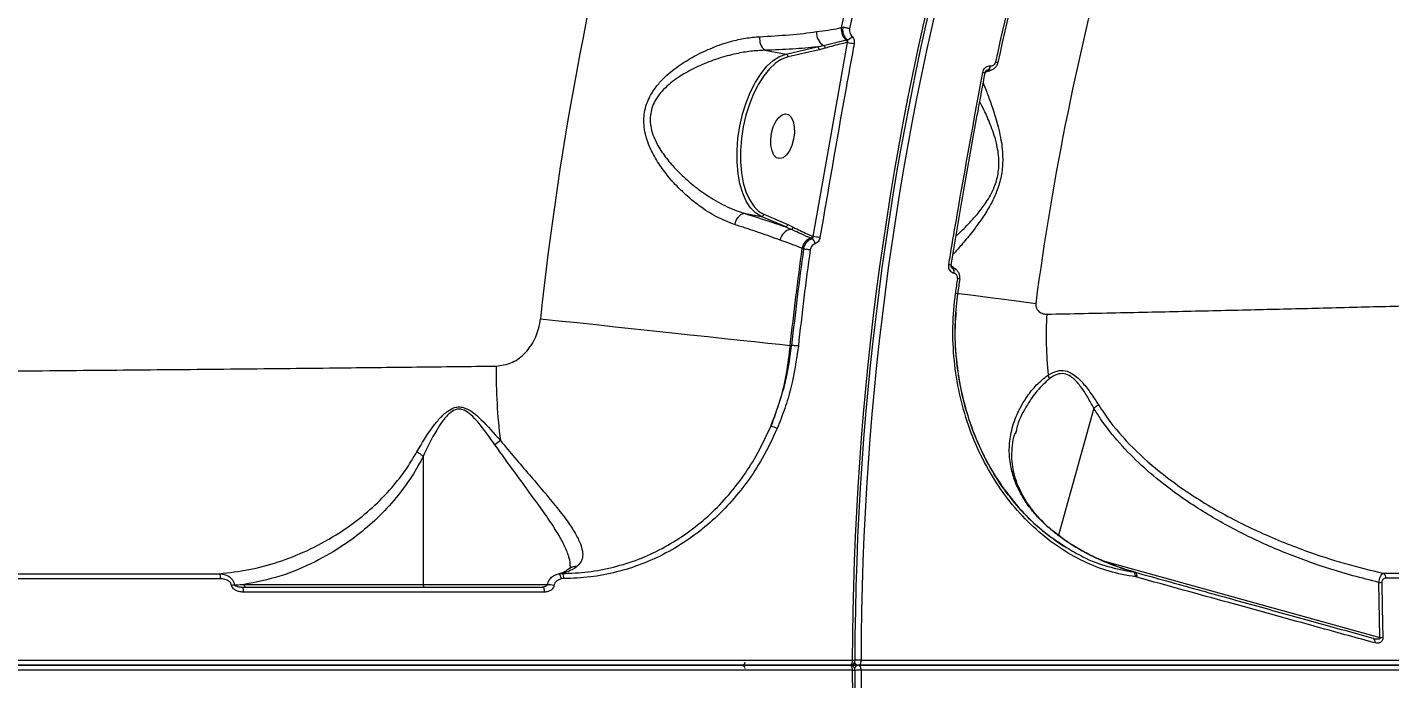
# Model space of a CAD drawing. Header units: millimetres. Extents: x -10374 to 11119, y -8221 to 9433.
# Drawn here: x 5319.1 to 5588.9, y 2818.7 to 2947.8 of the extents above; entities that cross this region are included whole.
import ezdxf

# ---------------------------------------------------------------- set-up
doc = ezdxf.new("R2010")
doc.units = ezdxf.units.MM
for name, color, linetype in [('DIKOM_ОБЪЕКТ', 7, 'Continuous'), ('DIKOM_РАЗМЕР_ЗОНА', 7, 'Continuous'), ('DIKOM_РАЗМЕР_ОБЪЕКТА', 7, 'Continuous')]:
    doc.layers.add(name, color=color, linetype=linetype)
doc.styles.add('style1', font='arial.ttf', dxfattribs={"width": 0.8})
doc.dimstyles.new('1-50', dxfattribs={"dimtxt": 300, "dimasz": 200, "dimexe": 100, "dimexo": 0, "dimgap": 100, "dimtad": 0, "dimdec": 0, "dimtxsty": 'style1', "dimcen": 0, "dimclrd": 7, "dimclre": 7, "dimadec": 1, "dimazin": 2, "dimtfac": 1, "dimtdec": 0, "dimtmove": 1, "dimatfit": 3, "dimfxl": 0, "dimlwd": 25, "dimlwe": 18, "dimarcsym": 0})

# ---------------------------------------------------------------- blocks, each defined once
blk = doc.blocks.new('*D15')
at = {"layer": 'Defpoints', "color": 0, "transparency": 16777216}
for p in [(-5227.87, 8308.78), (9119.43, -1150.4), (-5227.87, -1991.82)]:
    blk.add_point(p, dxfattribs=at)
at = {"layer": 'DIKOM_РАЗМЕР_ОБЪЕКТА', "color": 7, "lineweight": 18, "transparency": 16777216}
for p, q in [((-5227.87, -1991.82), (-5227.87, 8408.78)), ((9119.43, -1150.4), (9119.43, 8408.78))]:
    blk.add_line(p, q, dxfattribs=at)
at = {"layer": 'DIKOM_РАЗМЕР_ОБЪЕКТА', "color": 7, "lineweight": 25, "transparency": 16777216}
for p, q in [((-5027.87, 8308.78), (187.44, 8308.78)), ((8919.43, 8308.78), (1267.22, 8308.78))]:
    blk.add_line(p, q, dxfattribs=at)
at = {"layer": 'DIKOM_РАЗМЕР_ОБЪЕКТА', "color": 7, "transparency": 16777216}
for points in [[(-5027.87, 8342.11), (-5027.87, 8275.44), (-5227.87, 8308.78)], [(8919.43, 8342.11), (8919.43, 8275.44), (9119.43, 8308.78)]]:
    blk.add_solid(points, dxfattribs=at)
at = {"layer": 'DIKOM_РАЗМЕР_ОБЪЕКТА', "color": 0, "transparency": 16777216, "insert": (727.33, 8308.78), "char_height": 300, "attachment_point": 5, "style": 'style1'}
blk.add_mtext('14350', dxfattribs=at)
blk = doc.blocks.new('*D14')
at = {"layer": 'Defpoints', "color": 0, "transparency": 16777216}
for p in [(-7515.85, 9236.32), (11119.43, -1423.4), (-7515.85, -2401.58)]:
    blk.add_point(p, dxfattribs=at)
at = {"layer": 'DIKOM_РАЗМЕР_ЗОНА', "color": 7, "lineweight": 18, "transparency": 16777216}
for p, q in [((-7515.85, -2401.58), (-7515.85, 9336.32)), ((11119.43, -1423.4), (11119.43, 9336.32))]:
    blk.add_line(p, q, dxfattribs=at)
at = {"layer": 'DIKOM_РАЗМЕР_ЗОНА', "color": 7, "lineweight": 25, "transparency": 16777216}
for p, q in [((-7315.85, 9236.32), (77.56, 9236.32)), ((10919.43, 9236.32), (1157.34, 9236.32))]:
    blk.add_line(p, q, dxfattribs=at)
at = {"layer": 'DIKOM_РАЗМЕР_ЗОНА', "color": 7, "transparency": 16777216}
for points in [[(-7315.85, 9269.65), (-7315.85, 9202.98), (-7515.85, 9236.32)], [(10919.43, 9269.65), (10919.43, 9202.98), (11119.43, 9236.32)]]:
    blk.add_solid(points, dxfattribs=at)
at = {"layer": 'DIKOM_РАЗМЕР_ЗОНА', "color": 0, "transparency": 16777216, "insert": (617.45, 9236.32), "char_height": 300, "attachment_point": 5, "style": 'style1'}
blk.add_mtext('18650', dxfattribs=at)

msp = doc.modelspace()

# ---------------------------------------------------------------- linework, layer by layer
at = {"layer": 'DIKOM_ОБЪЕКТ', "color": 7, "linetype": 'Continuous', "lineweight": 15}
for p, q in [((5480.27, 2947.72), (5480.62, 2947.8)), ((5469.33, 2942.48), (5475.48, 2943.9)), ((5474.71, 2906.33), (5481.51, 2944.8)), ((5477.06, 2943.65), (5475.87, 2943.33)), ((5481.25, 2945.26), (5481.46, 2945.31)), ((5481.51, 2944.8), (5481.45, 2944.79)), ((5465.12, 2943.23), (5469.33, 2942.48)), ((5475.87, 2943.33), (5469.73, 2941.92)), ((5508.73, 2938.79), (5508.73, 2938.79)), ((5509.19, 2939.26), (5509.01, 2939.23)), ((5509.04, 2939.19), (5509.21, 2939.25)), ((5509.21, 2939.25), (5509.19, 2939.26)), ((5509.8, 2940.13), (5509.83, 2940.13)), ((5461.03, 2910.92), (5464.41, 2910.32)), ((5469.13, 2908.28), (5464.41, 2910.32)), ((5464.95, 2910.73), (5469.68, 2908.69)), ((5469.68, 2908.69), (5470.75, 2908.18)), ((5474.54, 2906.4), (5474.71, 2906.33)), ((5472.8, 2903.84), (5472.48, 2903.97)), ((5502.02, 2900.69), (5502.02, 2900.68)), ((5502.31, 2900.09), (5502.15, 2900.22)), ((5502.16, 2900.16), (5502.28, 2900.09)), ((5502.28, 2900.09), (5502.31, 2900.09)), ((5502.58, 2899.06), (5502.56, 2899.06)), ((5470.11, 2884.75), (5470.44, 2884.75)), ((5530.25, 2872.31), (5523.27, 2847.14)), ((5514.78, 2867.38), (5514.75, 2867.25)), ((5397.45, 2862.69), (5397.45, 2837.36)), ((5524.59, 2846.09), (5523.51, 2846.87)), ((5524.87, 2844.62), (5523.38, 2845.64)), ((5531.94, 2842.12), (5586.92, 2826.87)), ((5424.28, 2839.47), (5424.99, 2839.53)), ((5425.32, 2838.53), (5424.84, 2838.48)), ((5538.13, 2839.85), (5538.4, 2839.81)), ((5538.42, 2839.8), (5538.4, 2839.81)), ((5538.43, 2839.8), (5538.41, 2839.8)), ((5538.76, 2838.82), (5538.49, 2838.88)), ((5538.8, 2838.81), (5538.76, 2838.82)), ((5362.01, 2837.36), (5397.45, 2837.36)), ((5397.45, 2837.36), (5422.16, 2837.36)), ((5586.92, 2826.87), (5586.72, 2837.79)), ((5483.69, 2821.36), (5482.13, 2821.36)), ((5482.13, 2821.36), (5483.69, 2821.36))]:
    msp.add_line(p, q, dxfattribs=at)
at = {"layer": 'DIKOM_ОБЪЕКТ', "color": 7, "linetype": 'Continuous', "lineweight": 15, "flags": 128}
for points in [[(5481.92, 2947.52), (5481.75, 2947.55), (5481.57, 2947.59), (5481.38, 2947.63), (5481.2, 2947.67), (5481.03, 2947.71), (5480.87, 2947.75), (5480.73, 2947.78), (5480.62, 2947.8)], [(5464.41, 2910.32), (5463.31, 2910.99), (5462.32, 2912), (5461.46, 2913.31), (5460.74, 2914.91), (5460.19, 2916.76), (5459.82, 2918.82), (5459.63, 2921.04), (5459.62, 2923.38), (5459.81, 2925.78), (5460.18, 2928.19), (5460.72, 2930.56), (5461.43, 2932.84), (5462.29, 2934.97), (5463.28, 2936.92), (5464.37, 2938.63), (5465.55, 2940.07), (5466.79, 2941.2), (5468.06, 2942.02), (5469.33, 2942.48)], [(5468.22, 2941.32), (5467.26, 2940.68), (5466.06, 2939.57), (5464.92, 2938.18), (5463.85, 2936.52), (5462.9, 2934.63), (5462.06, 2932.57), (5461.38, 2930.36), (5460.85, 2928.06), (5460.49, 2925.72), (5460.31, 2923.39), (5460.31, 2921.13), (5460.5, 2918.97), (5460.86, 2916.98), (5461.39, 2915.18), (5462.09, 2913.63), (5462.92, 2912.36)], [(5469.73, 2941.92), (5468.49, 2941.46), (5468.22, 2941.32)], [(5470.82, 2925.61), (5470.48, 2924.39), (5469.99, 2923.32), (5469.4, 2922.49), (5468.74, 2921.95), (5468.07, 2921.77), (5467.45, 2921.94), (5466.93, 2922.46), (5466.55, 2923.28), (5466.33, 2924.34), (5466.3, 2925.55), (5466.47, 2926.82), (5466.8, 2928.04), (5467.29, 2929.11), (5467.89, 2929.94), (5468.55, 2930.47), (5469.21, 2930.66), (5469.83, 2930.49), (5470.35, 2929.97), (5470.74, 2929.15), (5470.95, 2928.09), (5470.98, 2926.88), (5470.82, 2925.61)], [(5474.44, 2905.9), (5474.38, 2905.93), (5474.2, 2906.01)], [(5474.11, 2903.65), (5473.94, 2903.68), (5473.75, 2903.7), (5473.56, 2903.73), (5473.38, 2903.76), (5473.2, 2903.78), (5473.04, 2903.8), (5472.91, 2903.82), (5472.8, 2903.84)], [(5518.77, 2893), (5515.49, 2893.43), (5512.48, 2893.83), (5509.77, 2894.19), (5507.36, 2894.5), (5505.29, 2894.78), (5503.56, 2895), (5503.33, 2895.03)], [(5420.7, 2890.03), (5424.29, 2889.65), (5427.97, 2889.26), (5431.73, 2888.86), (5435.52, 2888.45), (5439.32, 2888.05), (5443.08, 2887.64), (5446.77, 2887.25), (5450.36, 2886.86), (5453.82, 2886.5), (5457.12, 2886.14), (5460.21, 2885.81), (5463.09, 2885.51), (5465.71, 2885.22), (5468.06, 2884.97), (5470.11, 2884.75)], [(5471.77, 2884.61), (5471.59, 2884.63), (5471.4, 2884.65), (5471.21, 2884.67), (5471.03, 2884.69), (5470.85, 2884.71), (5470.69, 2884.73), (5470.55, 2884.74), (5470.44, 2884.75)], [(5524.59, 2846.09), (5524.67, 2846.09), (5524.67, 2846.09)], [(5424.84, 2838.48), (5424.8, 2838.68), (5424.74, 2838.88), (5424.68, 2839.05), (5424.6, 2839.21), (5424.52, 2839.33), (5424.43, 2839.42), (5424.35, 2839.46), (5424.28, 2839.47)], [(5538.76, 2838.82), (5538.78, 2839), (5538.79, 2839.17), (5538.77, 2839.33), (5538.73, 2839.47), (5538.67, 2839.59), (5538.59, 2839.69), (5538.5, 2839.77), (5538.42, 2839.8)], [(5421.52, 2835.85), (5421.51, 2836.04), (5421.49, 2836.23), (5421.46, 2836.41), (5421.41, 2836.56), (5421.36, 2836.69), (5421.3, 2836.78), (5421.23, 2836.84), (5421.16, 2836.86)], [(5482.46, 2822.36), (5482.45, 2822.16), (5482.42, 2821.97), (5482.37, 2821.8), (5482.31, 2821.65), (5482.24, 2821.52), (5482.15, 2821.43), (5482.06, 2821.38), (5481.96, 2821.36)], [(5484.19, 2822.36), (5484.01, 2822.36), (5483.82, 2822.36), (5483.63, 2822.36), (5483.43, 2822.36), (5483.25, 2822.36), (5483.08, 2822.36), (5482.96, 2822.36)], [(5483.69, 2821.36), (5483.79, 2821.38), (5483.88, 2821.43), (5483.97, 2821.52), (5484.05, 2821.65), (5484.11, 2821.8), (5484.15, 2821.97), (5484.18, 2822.16), (5484.19, 2822.36)], [(5481.96, 2821.36), (5482.06, 2821.34), (5482.15, 2821.28), (5482.24, 2821.19), (5482.31, 2821.06), (5482.37, 2820.91), (5482.42, 2820.74), (5482.45, 2820.55), (5482.46, 2820.36)], [(5484.19, 2820.36), (5484.18, 2820.55), (5484.15, 2820.74), (5484.11, 2820.91), (5484.05, 2821.06), (5483.97, 2821.19), (5483.88, 2821.28), (5483.79, 2821.34), (5483.69, 2821.36)]]:
    msp.add_lwpolyline(points, dxfattribs=at)
at = {"layer": 'DIKOM_ОБЪЕКТ', "color": 7, "linetype": 'Continuous', "lineweight": 15}
for centre, radius, start, end in [((6063.32, 2821.36), 580.87, 149.09855, 179.90145), ((6063.32, 2821.36), 579.13, 149.09885, 179.90115), ((6063.32, 2821.36), 646.28, 155.10022, 173.89978), ((6063.32, 2821.36), 549.25, 156.4952, 172.5048), ((6063.32, 2821.36), 596.59, 161.22853, 167.77147), ((6063.32, 2821.36), 594.93, 161.24313, 167.75687), ((6063.32, 2821.36), 565.29, 161.2097, 167.7903), ((6063.32, 2821.36), 580.37, 164.5, 179.90145), ((6063.32, 2821.36), 564.82, 164.5, 167.7903), ((5478.2, 2946.62), 2.84, 173.8422, 238.8691), ((5483.1, 2947.42), 2.85, 174.0057, 229.4346), ((5467.04, 2945.48), 2.95, 171.262, 229.6428), ((5475.35, 2943.39), 0.527, 353.8948, 75.5873), ((5476.51, 2943.69), 0.551, 356.0208, 66.5623), ((5480.88, 2944.83), 0.568, 355.7517, 49.701), ((5480.97, 2946.88), 1.65, 287.1646, 328.0078), ((5492.24, 2998.03), 54.3, 258.6039, 260.0114), ((5469.2, 2941.97), 0.526, 353.8833, 75.644), ((5521.76, 2990.38), 50.67, 257.5398, 258.0655), ((5509.34, 2944.12), 5.36, 258.4938, 263.5138), ((5508.8, 2940.18), 1.01, 293.0126, 356.9693), ((5508.82, 2940.18), 1.01, 293.0586, 356.948), ((5467.39, 2915.86), 5.68, 218.0308, 244.542), ((5461.75, 2908.43), 2.59, 105.9947, 174.32), ((5464.46, 2910.82), 0.503, 264.5579, 349.4927), ((5469.18, 2908.78), 0.501, 264.4342, 349.5522), ((5470.77, 2905.16), 2.65, 100.8736, 170.447), ((5470.23, 2908.29), 0.528, 274.1351, 347.392), ((5475.16, 2903.45), 2.73, 110.5806, 169.0557), ((5474.01, 2906.52), 0.544, 290.3788, 347.4925), ((5473.58, 2904.66), 1.52, 9.3456, 55.2592), ((5465.61, 2847.1), 59.93, 79.9817, 81.2573), ((6063.32, 2821.36), 596.59, 172.04012, 173.89978), ((6063.32, 2821.36), 596.26, 172.04877, 173.89662), ((6063.32, 2821.36), 594.93, 172.04877, 173.89662), ((5500.87, 2896.02), 4.8, 76.1925, 81.7981), ((5501.6, 2899.35), 1.01, 343.0584, 46.9398), ((5501.62, 2899.35), 1.01, 343.0593, 46.9445), ((6063.32, 2821.36), 565.29, 172.2097, 172.5048), ((5492.09, 2814.52), 84.2, 82.0615, 82.3779), ((6063.32, 2821.36), 564.82, 172.2097, 172.5048), ((5599.62, 2886.7), 78.78, 176.9127, 185.6979), ((5520.23, 2879.27), 108.3, 179.2696, 187.0968), ((5518.83, 2877.66), 2.69, 10.339, 26.9352), ((5465.44, 2864.33), 4.46, 61.6322, 78.7052), ((5436.15, 2835.03), 38.72, 127.1491, 129.1651), ((5355.69, 2838.71), 1.67, 352.6065, 28.1366), ((5424.21, 2838.72), 1.13, 350.337, 46.2126), ((5538.03, 2839.09), 0.815, 340.2145, 60.3402), ((5587.09, 2838.71), 1.03, 355.3098, 58.9196), ((5357.05, 2854.95), 17.89, 277.9729, 279.7923), ((5360.55, 2836.09), 1.37, 349.8843, 33.7924), ((5362.46, 2837.31), 0.454, 173.6073, 261.7429), ((5397.9, 2837.31), 0.454, 173.6077, 261.7425), ((5421.95, 2831.42), 5.9, 76.1838, 89.3741), ((5586.57, 2852.25), 14.46, 270.5959, 272.93), ((5585.15, 2825.98), 0.838, 345.974, 66.364), ((5586.41, 2840.37), 13.51, 272.1677, 274.6752), ((5460.41, 2822.25), 0.894, 273.2159, 342.4487), ((5481.96, 2822.36), 1, 270, 344.5), ((5482.96, 2953.79), 131.44, 269.7817, 270.0006), ((5483.74, 2822.25), 0.9, 196.6196, 266.5576), ((5481.96, 2822.36), 1, 344.5, 359.9014), ((5460.42, 2820.48), 0.875, 17.5949, 87.5871), ((5481.96, 2820.36), 1, 15.5, 90), ((6063.32, 2821.36), 580.87, 180.09855, 210.90145), ((5482.69, 2831.16), 10.8, 268.7774, 271.4403), ((5483.73, 2820.48), 0.881, 92.5236, 165.2644), ((5481.96, 2820.36), 1, 0.0986, 15.5), ((6063.32, 2821.36), 580.37, 180.09855, 195.5), ((5484.21, 2491.48), 328.88, 90.0032, 90.2182), ((6063.32, 2821.36), 579.13, 180.09885, 210.90115)]:
    msp.add_arc(centre, radius, start, end, dxfattribs=at)
for points, knots in [([(5464.12, 2945.92), (5466.13, 2946.04), (5470.22, 2946.26), (5473.72, 2946.68), (5475.36, 2946.93), (5475.37, 2946.93)], [0, 0, 0, 0, 0.491394, 0.997067, 1, 1, 1, 1]), ([(5475.37, 2946.93), (5476.16, 2947.03), (5477.76, 2947.25), (5479.31, 2947.49), (5480.11, 2947.68), (5480.27, 2947.72)], [0, 0, 0, 0, 0.443898, 0.891113, 1, 1, 1, 1]), ([(5481.46, 2945.31), (5481.41, 2945.36), (5481.16, 2945.58), (5480.81, 2946.1), (5480.55, 2946.93), (5480.6, 2947.51), (5480.62, 2947.8)], [0, 0, 0, 0, 0.081326, 0.385725, 0.693768, 1, 1, 1, 1]), ([(5481.92, 2947.52), (5481.9, 2947.34), (5481.86, 2946.99), (5481.99, 2946.49), (5482.19, 2946.17), (5482.34, 2946.04), (5482.37, 2946.01)], [0, 0, 0, 0, 0.30774, 0.615916, 0.919098, 1, 1, 1, 1]), ([(5459.17, 2908.69), (5457.96, 2909.15), (5455.53, 2910.09), (5453.09, 2911.71), (5450.83, 2913.4), (5448.75, 2915.17), (5446.18, 2917.92), (5444.06, 2920.76), (5442.64, 2923.29), (5441.73, 2925.59), (5441.15, 2928.01), (5441.12, 2930.96), (5442.12, 2933.81), (5443.55, 2935.99), (5445.38, 2938.05), (5447.91, 2940.13), (5451.19, 2942.15), (5454.72, 2943.81), (5458.14, 2944.97), (5461.3, 2945.69), (5463.18, 2945.85), (5464.12, 2945.92)], [0, 0, 0, 0, 0.072689, 0.145523, 0.151133, 0.21733, 0.283541, 0.337717, 0.39182, 0.425486, 0.459113, 0.513455, 0.567939, 0.604497, 0.641122, 0.702961, 0.76491, 0.830903, 0.896872, 0.948452, 1, 1, 1, 1]), ([(5475.48, 2943.9), (5473.91, 2943.74), (5470.73, 2943.43), (5467.01, 2943.3), (5465.12, 2943.23)], [0, 0, 0, 0, 0.494765, 1, 1, 1, 1]), ([(5475.48, 2943.9), (5475.66, 2943.94), (5476.08, 2944.03), (5476.49, 2944.13), (5476.73, 2944.19)], [0, 0, 0, 0, 0.44034, 1, 1, 1, 1]), ([(5482.82, 2944.55), (5482.7, 2943.9), (5482.1, 2940.62), (5479.76, 2927.82), (5477.67, 2915.65), (5476.03, 2906.11)], [0, 0, 0, 0, 0.051219, 0.256124, 1, 1, 1, 1]), ([(5476.73, 2944.19), (5476.91, 2944.24), (5477.82, 2944.47), (5479.34, 2944.82), (5480.64, 2945.12), (5481.25, 2945.26)], [0, 0, 0, 0, 0.117885, 0.589482, 1, 1, 1, 1]), ([(5481.45, 2944.79), (5480.41, 2944.54), (5478.95, 2944.19), (5477.48, 2943.77), (5477.06, 2943.65)], [0, 0, 0, 0, 0.708822, 1, 1, 1, 1]), ([(5481.51, 2944.8), (5481.53, 2944.86), (5481.57, 2944.98), (5481.56, 2945.16), (5481.5, 2945.26), (5481.46, 2945.3), (5481.46, 2945.31)], [0, 0, 0, 0, 0.334843, 0.655035, 0.951548, 1, 1, 1, 1]), ([(5482.37, 2946.01), (5482.39, 2945.99), (5482.52, 2945.87), (5482.73, 2945.58), (5482.88, 2945.08), (5482.84, 2944.73), (5482.82, 2944.55)], [0, 0, 0, 0, 0.052397, 0.365073, 0.682578, 1, 1, 1, 1]), ([(5465.12, 2943.23), (5464.2, 2943.18), (5462.34, 2943.09), (5459.22, 2942.54), (5455.81, 2941.62), (5452.32, 2940.28), (5449.05, 2938.61), (5446.54, 2936.88), (5444.69, 2935.12), (5443.29, 2933.26), (5442.32, 2930.76), (5442.44, 2928.15), (5443.1, 2926.04), (5444.09, 2924), (5445.61, 2921.77), (5447.83, 2919.25), (5450.49, 2916.79), (5453.68, 2914.42), (5457.22, 2912.29), (5459.75, 2911.38), (5461.03, 2910.92)], [0, 0, 0, 0, 0.052436, 0.105739, 0.172701, 0.240861, 0.302321, 0.365014, 0.399809, 0.435455, 0.486114, 0.536696, 0.568684, 0.601488, 0.655096, 0.70979, 0.776899, 0.845175, 0.921308, 1, 1, 1, 1]), ([(5509.83, 2940.13), (5509.84, 2940.12), (5509.95, 2940.11), (5510.15, 2940.12), (5510.39, 2940.23), (5510.59, 2940.41), (5510.74, 2940.63), (5510.8, 2940.82), (5510.82, 2940.91)], [0, 0, 0, 0, 0.034018, 0.252294, 0.470555, 0.597925, 0.819422, 1, 1, 1, 1]), ([(5509.9, 2939.31), (5510.09, 2939.37), (5510.48, 2939.51), (5510.94, 2939.99), (5511.22, 2940.46), (5511.25, 2940.75), (5511.26, 2940.81)], [0, 0, 0, 0, 0.272995, 0.590757, 0.91639, 1, 1, 1, 1]), ([(5501.55, 2900.78), (5501.66, 2901.43), (5502.21, 2904.72), (5504.37, 2917.43), (5506.56, 2929.46), (5508.27, 2938.86)], [0, 0, 0, 0, 0.051708, 0.258548, 1, 1, 1, 1]), ([(5502.03, 2900.68), (5502.73, 2904.86), (5504.44, 2915.05), (5506.69, 2927.75), (5508.28, 2936.26), (5508.76, 2938.79)], [0, 0, 0, 0, 0.328862, 0.80031, 1, 1, 1, 1]), ([(5508.27, 2938.86), (5508.32, 2939.03), (5508.41, 2939.37), (5508.71, 2939.78), (5509.1, 2940.06), (5509.48, 2940.17), (5509.71, 2940.14), (5509.8, 2940.13)], [0, 0, 0, 0, 0.218143, 0.436668, 0.652979, 0.86573, 1, 1, 1, 1]), ([(5508.74, 2938.79), (5508.74, 2938.81), (5508.75, 2938.88), (5508.8, 2939.01), (5508.89, 2939.14), (5508.99, 2939.23), (5509.05, 2939.26), (5509.06, 2939.26), (5509.07, 2939.26)], [0, 0, 0, 0, 0.048823, 0.250123, 0.446066, 0.65237, 0.878719, 1, 1, 1, 1]), ([(5508.76, 2938.89), (5508.91, 2938.95), (5509.22, 2939.08), (5509.71, 2939.21), (5509.97, 2939.29)], [0, 0, 0, 0, 0.457268, 1, 1, 1, 1]), ([(5509.19, 2939.26), (5509.16, 2939.26), (5509.12, 2939.27), (5509.08, 2939.26), (5509.07, 2939.25)], [0, 0, 0, 0, 0.732904, 1, 1, 1, 1]), ([(5509.91, 2939.3), (5509.9, 2939.29), (5509.71, 2939.2), (5509.46, 2939.22), (5509.24, 2939.25), (5509.21, 2939.25)], [0, 0, 0, 0, 0.034322, 0.87045, 1, 1, 1, 1]), ([(5508.37, 2936.71), (5508.37, 2936.7), (5508.54, 2936.34), (5509.07, 2934.95), (5509.95, 2932.61), (5510.79, 2930.01), (5511.46, 2927.57), (5511.88, 2925.6), (5512.15, 2923.63), (5512.28, 2921.38), (5512.07, 2918.64), (5511.35, 2915.99), (5510.48, 2913.9), (5509.43, 2911.89), (5508.08, 2909.78), (5506.29, 2907.36), (5504.45, 2905.1), (5503.08, 2903.53), (5502.54, 2902.94), (5502.39, 2902.78)], [0, 0, 0, 0, 0.001654, 0.086541, 0.175637, 0.264701, 0.314115, 0.363486, 0.402165, 0.440765, 0.497895, 0.555164, 0.593681, 0.632274, 0.698831, 0.765526, 0.864439, 0.963335, 1, 1, 1, 1]), ([(5503.01, 2906.46), (5503.17, 2906.6), (5503.95, 2907.27), (5505.46, 2908.8), (5507.34, 2910.88), (5508.74, 2912.73), (5509.83, 2914.52), (5510.71, 2916.36), (5511.41, 2918.75), (5511.54, 2921.24), (5511.32, 2923.25), (5510.95, 2925.05), (5510.42, 2926.83), (5509.59, 2929.05), (5508.63, 2931.24), (5507.97, 2932.5), (5507.68, 2933.04)], [0, 0, 0, 0, 0.035494, 0.165063, 0.250876, 0.336483, 0.384555, 0.432504, 0.501935, 0.571251, 0.619362, 0.667599, 0.730937, 0.794347, 0.91077, 1, 1, 1, 1]), ([(5468.16, 2905.6), (5466.86, 2906.08), (5464.47, 2906.96), (5461.3, 2908.01), (5459.56, 2908.56), (5459.17, 2908.69)], [0, 0, 0, 0, 0.478684, 0.88437, 1, 1, 1, 1]), ([(5461.03, 2910.92), (5462.86, 2910.35), (5465.76, 2909.45), (5468.22, 2908.59), (5469.13, 2908.28)], [0, 0, 0, 0, 0.629904, 1, 1, 1, 1]), ([(5472.48, 2903.97), (5472.34, 2904.04), (5471.09, 2904.58), (5469.53, 2905.12), (5468.16, 2905.6)], [0, 0, 0, 0, 0.117864, 1, 1, 1, 1]), ([(5470.27, 2907.76), (5470.11, 2907.84), (5469.73, 2908.02), (5469.35, 2908.19), (5469.13, 2908.28)], [0, 0, 0, 0, 0.435296, 1, 1, 1, 1]), ([(5474.2, 2906.01), (5474.04, 2906.08), (5473.26, 2906.42), (5471.96, 2906.98), (5470.79, 2907.52), (5470.27, 2907.76)], [0, 0, 0, 0, 0.122281, 0.611417, 1, 1, 1, 1]), ([(5470.75, 2908.18), (5471.67, 2907.72), (5472.93, 2907.1), (5474.21, 2906.55), (5474.54, 2906.4)], [0, 0, 0, 0, 0.735313, 1, 1, 1, 1]), ([(5472.8, 2903.84), (5472.82, 2903.95), (5472.9, 2904.34), (5473.19, 2904.95), (5473.74, 2905.58), (5474.21, 2905.79), (5474.44, 2905.9)], [0, 0, 0, 0, 0.121052, 0.414403, 0.706904, 1, 1, 1, 1]), ([(5474.44, 2905.9), (5474.49, 2905.93), (5474.58, 2905.97), (5474.67, 2906.11), (5474.71, 2906.23), (5474.71, 2906.31), (5474.71, 2906.33)], [0, 0, 0, 0, 0.292821, 0.592077, 0.900529, 1, 1, 1, 1]), ([(5476.03, 2906.11), (5476.02, 2906.06), (5475.98, 2905.84), (5475.82, 2905.48), (5475.5, 2905.1), (5475.22, 2904.97), (5475.08, 2904.9)], [0, 0, 0, 0, 0.096256, 0.398539, 0.699034, 1, 1, 1, 1]), ([(5475.08, 2904.9), (5474.94, 2904.84), (5474.66, 2904.71), (5474.33, 2904.33), (5474.17, 2903.96), (5474.13, 2903.72), (5474.11, 2903.65)], [0, 0, 0, 0, 0.292711, 0.584941, 0.878814, 1, 1, 1, 1]), ([(5502.56, 2899.06), (5502.47, 2899.08), (5502.25, 2899.14), (5501.92, 2899.37), (5501.66, 2899.76), (5501.51, 2900.26), (5501.54, 2900.6), (5501.55, 2900.78)], [0, 0, 0, 0, 0.134243, 0.346939, 0.563328, 0.781823, 1, 1, 1, 1]), ([(5502.17, 2900.14), (5502.16, 2900.14), (5502.15, 2900.14), (5502.09, 2900.21), (5502.03, 2900.33), (5502, 2900.5), (5502, 2900.62), (5502.02, 2900.68), (5502.02, 2900.68)], [0, 0, 0, 0, 0.149075, 0.395799, 0.591343, 0.79428, 0.998333, 1, 1, 1, 1]), ([(5503.02, 2899.79), (5502.81, 2899.94), (5502.39, 2900.24), (5502.14, 2900.47), (5502.01, 2900.59)], [0, 0, 0, 0, 0.496252, 1, 1, 1, 1]), ([(5502.17, 2900.14), (5502.18, 2900.13), (5502.21, 2900.1), (5502.26, 2900.1), (5502.28, 2900.09)], [0, 0, 0, 0, 0.298643, 1, 1, 1, 1]), ([(5502.31, 2900.09), (5502.49, 2900.04), (5502.74, 2899.98), (5502.93, 2899.8), (5502.98, 2899.75)], [0, 0, 0, 0, 0.722007, 1, 1, 1, 1]), ([(5503.26, 2897.98), (5503.26, 2897.98), (5503.27, 2898.09), (5503.27, 2898.31), (5503.18, 2898.58), (5503.04, 2898.81), (5502.85, 2898.98), (5502.67, 2899.03), (5502.58, 2899.06)], [0, 0, 0, 0, 0.004455, 0.219925, 0.435426, 0.568296, 0.793854, 1, 1, 1, 1]), ([(5503.7, 2897.92), (5503.72, 2898.16), (5503.75, 2898.64), (5503.48, 2899.31), (5503.16, 2899.62), (5503, 2899.77)], [0, 0, 0, 0, 0.344343, 0.683445, 1, 1, 1, 1]), ([(5538.49, 2838.88), (5536.75, 2839.19), (5533.29, 2839.81), (5528.21, 2841.83), (5523.34, 2844.61), (5518.77, 2848.18), (5514.6, 2852.47), (5510.93, 2857.4), (5507.82, 2862.89), (5505.34, 2868.85), (5503.56, 2875.16), (5502.54, 2881.71), (5502.21, 2888.4), (5502.65, 2892.86), (5502.87, 2895.09)], [0, 0, 0, 0, 0.083618, 0.167167, 0.250417, 0.333853, 0.417303, 0.500485, 0.583734, 0.667139, 0.750454, 0.833393, 0.916623, 1, 1, 1, 1]), ([(5523.38, 2845.64), (5522.72, 2846.08), (5521.07, 2847.17), (5518.77, 2849.14), (5516.59, 2851.27), (5514.85, 2853.22), (5512.64, 2855.97), (5510.05, 2859.84), (5507.36, 2865.09), (5505.29, 2870.62), (5504.11, 2875.24), (5503.45, 2878.96), (5503.06, 2881.96), (5502.81, 2885.67), (5502.8, 2890.12), (5503.14, 2893.32), (5503.32, 2895.03)], [0, 0, 0, 0, 0.048562, 0.120561, 0.178515, 0.224389, 0.267976, 0.374679, 0.478755, 0.582325, 0.683614, 0.724394, 0.775295, 0.838013, 0.913, 1, 1, 1, 1]), ([(5502.87, 2895.09), (5502.96, 2895.08), (5503.13, 2895.06), (5503.29, 2895.04), (5503.35, 2895.03), (5503.32, 2895.03), (5503.32, 2895.03)], [0, 0, 0, 0, 0.313486, 0.626943, 0.940394, 1, 1, 1, 1]), ([(5520.95, 2890.94), (5525.86, 2891.04), (5535.69, 2891.24), (5549.69, 2891.55), (5563.09, 2891.86), (5576.26, 2892.18), (5589.03, 2892.51), (5601.26, 2892.85), (5612.61, 2893.17), (5622.99, 2893.49), (5632.32, 2893.78), (5640.33, 2894.05), (5647.04, 2894.28), (5652.52, 2894.48), (5656.93, 2894.64), (5660.23, 2894.76), (5662.24, 2894.84), (5663.13, 2894.87), (5662.94, 2894.86), (5662.91, 2894.86)], [0, 0, 0, 0, 0.056668, 0.113335, 0.170567, 0.227798, 0.291067, 0.354383, 0.417651, 0.482784, 0.54797, 0.613102, 0.674379, 0.735703, 0.79698, 0.860026, 0.923122, 0.986167, 1, 1, 1, 1]), ([(5518.77, 2893), (5518.76, 2892.9), (5518.75, 2892.69), (5518.84, 2892.28), (5519.05, 2891.86), (5519.51, 2891.35), (5520.01, 2891.08), (5520.55, 2890.96), (5520.79, 2890.95), (5520.95, 2890.94)], [0, 0, 0, 0, 0.076691, 0.160447, 0.317337, 0.466129, 0.762506, 0.842837, 1, 1, 1, 1]), ([(5411.94, 2880.65), (5412.93, 2880.78), (5414.93, 2881.04), (5417.55, 2882.91), (5419.53, 2885.58), (5420.44, 2888.13), (5420.65, 2889.65), (5420.7, 2890.03)], [0, 0, 0, 0, 0.21871, 0.44479, 0.679404, 0.919215, 1, 1, 1, 1]), ([(5502.99, 2891.26), (5502.91, 2890.32), (5502.63, 2887.21), (5502.96, 2881.9), (5503.94, 2875.47), (5505.68, 2869.28), (5508.1, 2863.43), (5511.14, 2858.04), (5514.74, 2853.21), (5518.8, 2848.96), (5521.82, 2846.73), (5523.33, 2845.62)], [0, 0, 0, 0, 0.05071, 0.169152, 0.287638, 0.406799, 0.525033, 0.64414, 0.762782, 0.881225, 1, 1, 1, 1]), ([(5470.11, 2884.75), (5469.9, 2882.88), (5469.47, 2879.2), (5468.19, 2873.8), (5466.94, 2870.41), (5466.31, 2868.7)], [0, 0, 0, 0, 0.339523, 0.667744, 1, 1, 1, 1]), ([(5466.31, 2868.7), (5467.26, 2871.25), (5468.71, 2875.11), (5469.9, 2880.55), (5470.26, 2883.35), (5470.44, 2884.75)], [0, 0, 0, 0, 0.492814, 0.746415, 1, 1, 1, 1]), ([(5471.77, 2884.61), (5471.36, 2881.84), (5470.73, 2877.64), (5469.12, 2872.22), (5468.08, 2869.57), (5467.55, 2868.25)], [0, 0, 0, 0, 0.492781, 0.746379, 1, 1, 1, 1]), ([(4897.67, 2877.46), (4898.93, 2877.46), (4901.48, 2877.47), (4906.8, 2877.49), (4913.2, 2877.51), (4920.75, 2877.54), (4929.4, 2877.57), (4939.12, 2877.6), (4949.93, 2877.64), (4961.78, 2877.68), (4974.63, 2877.73), (4988.42, 2877.78), (5003.08, 2877.84), (5018.58, 2877.91), (5034.91, 2877.97), (5052.03, 2878.05), (5069.88, 2878.13), (5088.36, 2878.22), (5107.4, 2878.31), (5126.95, 2878.41), (5146.98, 2878.52), (5167.47, 2878.64), (5188.32, 2878.76), (5209.44, 2878.89), (5230.73, 2879.03), (5252.15, 2879.18), (5273.67, 2879.34), (5295.23, 2879.51), (5316.77, 2879.69), (5338.18, 2879.88), (5359.37, 2880.08), (5378.7, 2880.28), (5396.24, 2880.47), (5406.71, 2880.59), (5411.94, 2880.65)], [0, 0, 0, 0, 0.031557, 0.063213, 0.09492, 0.126627, 0.158283, 0.189839, 0.221397, 0.253054, 0.284762, 0.31647, 0.348127, 0.379685, 0.411265, 0.442944, 0.474674, 0.506404, 0.538084, 0.569664, 0.601295, 0.633025, 0.664806, 0.696588, 0.728318, 0.75995, 0.791659, 0.823468, 0.855327, 0.887186, 0.918995, 0.950705, 0.975352, 1, 1, 1, 1]), ([(5523.51, 2846.87), (5522.71, 2847.49), (5521.11, 2848.74), (5519.02, 2850.83), (5517.22, 2853.05), (5515.68, 2855.48), (5514.49, 2858.11), (5513.69, 2861.06), (5513.42, 2864.19), (5513.82, 2867.61), (5514.96, 2871.15), (5516.76, 2874.32), (5518.86, 2876.99), (5520.43, 2878.24), (5521.23, 2878.88)], [0, 0, 0, 0, 0.063796, 0.129341, 0.195694, 0.263425, 0.34226, 0.42271, 0.517079, 0.613403, 0.725403, 0.839997, 0.919318, 1, 1, 1, 1]), ([(5521.23, 2878.88), (5521.8, 2879.2), (5522.84, 2879.78), (5524.58, 2879.84), (5526.39, 2879.04), (5528.1, 2877.38), (5529.73, 2875.24), (5530.7, 2873.73), (5531.19, 2872.96)], [0, 0, 0, 0, 0.167267, 0.30432, 0.441677, 0.637036, 0.816709, 1, 1, 1, 1]), ([(5530.26, 2872.32), (5530.26, 2872.32), (5530.17, 2872.49), (5529.67, 2873.4), (5528.76, 2875.03), (5527.39, 2877.04), (5525.93, 2878.57), (5524.38, 2879.24), (5522.86, 2879.08), (5521.97, 2878.48), (5521.47, 2878.14)], [0, 0, 0, 0, 0.000273, 0.041455, 0.224292, 0.406565, 0.584985, 0.71248, 0.84045, 1, 1, 1, 1]), ([(5521.47, 2878.14), (5520.64, 2877.38), (5518.95, 2875.84), (5516.83, 2872.64), (5515.31, 2869.82), (5514.89, 2867.87), (5514.78, 2867.38)], [0, 0, 0, 0, 0.254457, 0.515029, 0.877781, 1, 1, 1, 1]), ([(5396.24, 2863.68), (5397.23, 2865.35), (5398.58, 2867.63), (5400.73, 2870.33), (5402.13, 2871.66), (5403.5, 2872.44), (5404.7, 2872.62), (5405.97, 2872.34), (5407.41, 2871.47), (5409.8, 2869.34), (5411.52, 2867.33), (5412.76, 2865.89)], [0, 0, 0, 0, 0.265763, 0.360291, 0.454337, 0.517777, 0.563304, 0.608591, 0.680326, 0.768885, 1, 1, 1, 1]), ([(5411.69, 2865.04), (5410.62, 2866.57), (5409.14, 2868.67), (5407.06, 2870.95), (5405.82, 2871.89), (5404.7, 2872.2), (5403.64, 2872), (5402.45, 2871.15), (5401.26, 2869.74), (5399.43, 2866.86), (5398.23, 2864.48), (5397.45, 2862.7), (5397.45, 2862.7)], [0, 0, 0, 0, 0.23698, 0.32527, 0.393819, 0.435132, 0.476452, 0.536454, 0.630858, 0.72577, 0.999681, 1, 1, 1, 1]), ([(5530.25, 2872.31), (5530.25, 2872.31), (5530.25, 2872.31), (5530.25, 2872.32), (5530.26, 2872.32), (5530.26, 2872.32)], [0, 0, 0, 0, 0.467217, 0.825, 1, 1, 1, 1]), ([(5586.72, 2837.79), (5585, 2838.21), (5580.35, 2839.36), (5572.88, 2841.74), (5564.41, 2845.1), (5556.25, 2849.15), (5549.6, 2853.2), (5544.11, 2857.18), (5539.65, 2860.91), (5535.33, 2865.28), (5532.24, 2869.15), (5530.7, 2871.6), (5530.25, 2872.31)], [0, 0, 0, 0, 0.078334, 0.212593, 0.347266, 0.481792, 0.615849, 0.691667, 0.782072, 0.87262, 0.962813, 1, 1, 1, 1]), ([(5531.19, 2872.96), (5531.17, 2872.94), (5531.05, 2872.85), (5530.75, 2872.64), (5530.43, 2872.43), (5530.26, 2872.32)], [0, 0, 0, 0, 0.084309, 0.500462, 1, 1, 1, 1]), ([(5531.19, 2872.96), (5531.93, 2871.86), (5534.14, 2868.53), (5538.67, 2863.6), (5545.37, 2857.91), (5553.36, 2852.6), (5562.56, 2847.83), (5571.44, 2844.23), (5579.82, 2841.48), (5585.02, 2840.22), (5587.63, 2839.59)], [0, 0, 0, 0, 0.05881, 0.177717, 0.296815, 0.450947, 0.605622, 0.760043, 0.880019, 1, 1, 1, 1]), ([(5424.99, 2839.53), (5426.71, 2839.61), (5430.15, 2839.75), (5435.21, 2840.74), (5440.13, 2842.28), (5444.82, 2844.43), (5449.26, 2847.13), (5453.39, 2850.36), (5457.17, 2854.09), (5460.55, 2858.27), (5463.71, 2863.09), (5465.39, 2866.73), (5466.31, 2868.7)], [0, 0, 0, 0, 0.097773, 0.195856, 0.293631, 0.391459, 0.489593, 0.587423, 0.685895, 0.784682, 0.883158, 1, 1, 1, 1]), ([(5467.55, 2868.25), (5466.62, 2866.24), (5464.9, 2862.54), (5461.66, 2857.62), (5458.21, 2853.36), (5454.35, 2849.56), (5450.13, 2846.27), (5445.6, 2843.52), (5440.79, 2841.33), (5435.77, 2839.75), (5430.6, 2838.74), (5427.08, 2838.6), (5425.32, 2838.53)], [0, 0, 0, 0, 0.116683, 0.215084, 0.313801, 0.412203, 0.510064, 0.608229, 0.706084, 0.803955, 0.902133, 1, 1, 1, 1]), ([(5412.76, 2865.89), (5413.72, 2864.74), (5415.64, 2862.43), (5418.52, 2859.09), (5421.34, 2855.79), (5424, 2852.6), (5426.19, 2849.72), (5427.78, 2847.25), (5428.74, 2845.26), (5429.12, 2843.61), (5429.03, 2842.1), (5428.32, 2841.35), (5427.91, 2840.92)], [0, 0, 0, 0, 0.107591, 0.215489, 0.322919, 0.436804, 0.550579, 0.644162, 0.737661, 0.816613, 0.895508, 1, 1, 1, 1]), ([(5523.61, 2846.88), (5523.07, 2847.28), (5521.93, 2848.14), (5520.37, 2849.56), (5518.89, 2851.13), (5517.58, 2852.79), (5516.43, 2854.55), (5515.47, 2856.4), (5514.73, 2858.32), (5514.24, 2860.28), (5514.01, 2862.31), (5514.07, 2864.41), (5514.3, 2866.12), (5514.61, 2867.1), (5514.7, 2867.38)], [0, 0, 0, 0, 0.066116, 0.141663, 0.217034, 0.296048, 0.379127, 0.466043, 0.556659, 0.650325, 0.747155, 0.85033, 0.957265, 1, 1, 1, 1]), ([(5357.16, 2839.5), (5359.1, 2839.72), (5362.99, 2840.16), (5368.76, 2841.73), (5374.54, 2843.99), (5379.77, 2846.81), (5384.44, 2850.04), (5388.45, 2853.46), (5391.73, 2857.01), (5394.33, 2860.43), (5395.6, 2862.6), (5396.24, 2863.68)], [0, 0, 0, 0, 0.135278, 0.270775, 0.406044, 0.549024, 0.655269, 0.761662, 0.867696, 0.933867, 1, 1, 1, 1]), ([(5397.45, 2862.69), (5396.83, 2861.55), (5395.59, 2859.26), (5393.06, 2855.63), (5389.85, 2851.86), (5385.92, 2848.22), (5381.33, 2844.78), (5375.75, 2841.54), (5369.14, 2838.79), (5364.39, 2837.83), (5362.01, 2837.36)], [0, 0, 0, 0, 0.071765, 0.143574, 0.257678, 0.372185, 0.486518, 0.639734, 0.819858, 1, 1, 1, 1]), ([(5396.24, 2863.68), (5396.28, 2863.66), (5396.52, 2863.52), (5396.98, 2863.2), (5397.28, 2862.88), (5397.45, 2862.7)], [0, 0, 0, 0, 0.079407, 0.497193, 1, 1, 1, 1]), ([(5397.45, 2862.7), (5397.45, 2862.7), (5397.45, 2862.7), (5397.45, 2862.69), (5397.45, 2862.69), (5397.45, 2862.69)], [0, 0, 0, 0, 0.236704, 0.574387, 1, 1, 1, 1]), ([(5426.58, 2840.99), (5426.6, 2841.13), (5426.66, 2841.73), (5426.28, 2843.14), (5425.43, 2845.23), (5423.94, 2847.87), (5421.93, 2850.92), (5419.09, 2854.87), (5415.6, 2859.57), (5413, 2863.22), (5411.69, 2865.04)], [0, 0, 0, 0, 0.026287, 0.11721, 0.227036, 0.336977, 0.472999, 0.609162, 0.804443, 1, 1, 1, 1]), ([(5523.51, 2846.87), (5523.52, 2846.87), (5523.56, 2846.88), (5523.57, 2846.86), (5523.58, 2846.84)], [0, 0, 0, 0, 0.258529, 1, 1, 1, 1]), ([(5524.67, 2846.1), (5524.43, 2846.26), (5524.06, 2846.51), (5523.72, 2846.78), (5523.6, 2846.88)], [0, 0, 0, 0, 0.656184, 1, 1, 1, 1]), ([(5523.33, 2845.62), (5523.34, 2845.61), (5523.82, 2845.23), (5524.35, 2844.97), (5524.87, 2844.72)], [0, 0, 0, 0, 0.014211, 1, 1, 1, 1]), ([(5538.13, 2839.85), (5537.03, 2840.19), (5534.1, 2841.08), (5530.4, 2842.68), (5527, 2844.5), (5525.39, 2845.56), (5524.59, 2846.09)], [0, 0, 0, 0, 0.231938, 0.611518, 0.805876, 1, 1, 1, 1]), ([(5538.38, 2839.83), (5538.26, 2839.86), (5537.49, 2840.07), (5535.6, 2840.65), (5532.82, 2841.68), (5529.84, 2843.02), (5527.29, 2844.4), (5525.6, 2845.43), (5524.81, 2846), (5524.67, 2846.1)], [0, 0, 0, 0, 0.023614, 0.159457, 0.390493, 0.610737, 0.803218, 0.965125, 1, 1, 1, 1]), ([(5524.87, 2844.72), (5525.93, 2844.08), (5528.57, 2842.47), (5533.04, 2840.78), (5536.43, 2840.16), (5538.13, 2839.85)], [0, 0, 0, 0, 0.252147, 0.625609, 1, 1, 1, 1]), ([(5427.91, 2840.92), (5427.33, 2840.54), (5426.37, 2839.89), (5425.38, 2839.64), (5424.99, 2839.53)], [0, 0, 0, 0, 0.602583, 1, 1, 1, 1]), ([(5426.63, 2840.99), (5426.63, 2840.91), (5426.62, 2840.73), (5426.57, 2840.69), (5426.55, 2840.61), (5426.41, 2840.51), (5426.38, 2840.5)], [0, 0, 0, 0, 0.272692, 0.596528, 0.922977, 1, 1, 1, 1]), ([(5427.91, 2840.92), (5427.87, 2840.93), (5427.64, 2840.94), (5427.15, 2840.88), (5426.68, 2840.73), (5426.48, 2840.52), (5426.46, 2840.5)], [0, 0, 0, 0, 0.079144, 0.443375, 0.94233, 1, 1, 1, 1]), ([(5286.61, 2839.47), (5292.51, 2839.47), (5304.31, 2839.47), (5321.99, 2839.48), (5339.63, 2839.49), (5351.31, 2839.49), (5357.16, 2839.5)], [0, 0, 0, 0, 0.2491, 0.4982, 0.7491, 1, 1, 1, 1]), ([(5357.34, 2838.49), (5351.53, 2838.49), (5339.9, 2838.49), (5322.26, 2838.48), (5304.5, 2838.48), (5292.59, 2838.47), (5286.64, 2838.47)], [0, 0, 0, 0, 0.2491, 0.4982, 0.7491, 1, 1, 1, 1]), ([(5357.16, 2839.5), (5357.35, 2839.48), (5357.96, 2839.44), (5358.85, 2839.12), (5359.56, 2838.52), (5359.96, 2837.93), (5360.05, 2837.52), (5360.09, 2837.31)], [0, 0, 0, 0, 0.144108, 0.467943, 0.690112, 0.840379, 1, 1, 1, 1]), ([(5359.53, 2837.23), (5359.5, 2837.35), (5359.43, 2837.6), (5359.13, 2837.96), (5358.59, 2838.3), (5357.94, 2838.47), (5357.48, 2838.49), (5357.34, 2838.49)], [0, 0, 0, 0, 0.138883, 0.276742, 0.496553, 0.841861, 1, 1, 1, 1]), ([(5422.07, 2837.29), (5422.11, 2837.46), (5422.2, 2837.89), (5422.59, 2838.53), (5423.29, 2839.16), (5423.93, 2839.36), (5424.28, 2839.47)], [0, 0, 0, 0, 0.161626, 0.39142, 0.672422, 1, 1, 1, 1]), ([(5424.84, 2838.48), (5424.61, 2838.41), (5424.2, 2838.29), (5423.72, 2837.91), (5423.45, 2837.51), (5423.38, 2837.25), (5423.36, 2837.15)], [0, 0, 0, 0, 0.346705, 0.631255, 0.851215, 1, 1, 1, 1]), ([(5426.44, 2840.53), (5426.19, 2840.34), (5425.62, 2839.92), (5424.92, 2839.61), (5424.5, 2839.53), (5424.34, 2839.51)], [0, 0, 0, 0, 0.319724, 0.737058, 1, 1, 1, 1]), ([(5538.49, 2838.88), (5538.49, 2838.99), (5538.5, 2839.2), (5538.43, 2839.48), (5538.31, 2839.72), (5538.19, 2839.8), (5538.13, 2839.85)], [0, 0, 0, 0, 0.243682, 0.499924, 0.756289, 1, 1, 1, 1]), ([(5538.43, 2839.8), (5542.57, 2838.65), (5550.86, 2836.35), (5562.81, 2833.04), (5574.42, 2829.82), (5581.8, 2827.77), (5585.49, 2826.75)], [0, 0, 0, 0, 0.249269, 0.498539, 0.74927, 1, 1, 1, 1]), ([(5585.97, 2825.78), (5585.53, 2825.9), (5583.34, 2826.5), (5577.57, 2828.1), (5568.43, 2830.62), (5555.05, 2834.32), (5544.93, 2837.12), (5538.8, 2838.81)], [0, 0, 0, 0, 0.02999, 0.149953, 0.390072, 0.630191, 1, 1, 1, 1]), ([(5586.72, 2837.79), (5586.74, 2837.98), (5586.8, 2838.36), (5586.97, 2838.87), (5587.19, 2839.27), (5587.42, 2839.51), (5587.57, 2839.57), (5587.63, 2839.59)], [0, 0, 0, 0, 0.202292, 0.404292, 0.610594, 0.841054, 1, 1, 1, 1]), ([(5588.12, 2838.63), (5588.01, 2838.62), (5587.8, 2838.6), (5587.55, 2838.44), (5587.4, 2838.24), (5587.32, 2838.03), (5587.31, 2837.88), (5587.3, 2837.81)], [0, 0, 0, 0, 0.319602, 0.561853, 0.728073, 0.86398, 1, 1, 1, 1]), ([(5587.63, 2839.59), (5591.44, 2839.6), (5599.08, 2839.6), (5609.84, 2839.6), (5620.12, 2839.6), (5626.46, 2839.6), (5629.63, 2839.6)], [0, 0, 0, 0, 0.249121, 0.498243, 0.749122, 1, 1, 1, 1]), ([(5630.18, 2838.63), (5627.03, 2838.63), (5620.72, 2838.63), (5610.47, 2838.63), (5599.67, 2838.63), (5591.97, 2838.63), (5588.12, 2838.63)], [0, 0, 0, 0, 0.249121, 0.498243, 0.749121, 1, 1, 1, 1]), ([(5361.9, 2835.85), (5361.74, 2835.86), (5361.25, 2835.88), (5360.54, 2836.07), (5359.96, 2836.45), (5359.64, 2836.83), (5359.57, 2837.1), (5359.53, 2837.23)], [0, 0, 0, 0, 0.160556, 0.508145, 0.731866, 0.865324, 1, 1, 1, 1]), ([(5360.09, 2837.31), (5360.23, 2837.32), (5360.87, 2837.33), (5361.51, 2837.34), (5362.01, 2837.36)], [0, 0, 0, 0, 0.214839, 1, 1, 1, 1]), ([(5360.09, 2837.31), (5360.1, 2837.29), (5360.12, 2837.24), (5360.21, 2837.16), (5360.4, 2837.04), (5360.81, 2836.93), (5361.26, 2836.86), (5361.58, 2836.86), (5361.69, 2836.86)], [0, 0, 0, 0, 0.038341, 0.081945, 0.192125, 0.418044, 0.812418, 1, 1, 1, 1]), ([(5361.69, 2836.86), (5366.72, 2836.86), (5376.78, 2836.86), (5391.72, 2836.86), (5406.55, 2836.86), (5416.29, 2836.86), (5421.16, 2836.86)], [0, 0, 0, 0, 0.249315, 0.498629, 0.749314, 1, 1, 1, 1]), ([(5421.52, 2835.85), (5420.89, 2835.85), (5417.77, 2835.85), (5409.61, 2835.85), (5396.93, 2835.85), (5380.21, 2835.85), (5368.45, 2835.85), (5361.9, 2835.85)], [0, 0, 0, 0, 0.032157, 0.160792, 0.418284, 0.675775, 1, 1, 1, 1]), ([(5422.01, 2837.39), (5422.01, 2837.38), (5422.02, 2837.36), (5422.02, 2837.32), (5422.01, 2837.28), (5421.97, 2837.2), (5421.86, 2837.07), (5421.6, 2836.92), (5421.34, 2836.85), (5421.17, 2836.86), (5421.15, 2836.86)], [0, 0, 0, 0, 0.025048, 0.049335, 0.077747, 0.126491, 0.278926, 0.541854, 0.946344, 1, 1, 1, 1]), ([(5423.36, 2837.15), (5423.35, 2837.1), (5423.31, 2836.91), (5423.15, 2836.58), (5422.77, 2836.2), (5422.21, 2835.91), (5421.75, 2835.87), (5421.52, 2835.85)], [0, 0, 0, 0, 0.057961, 0.224413, 0.430007, 0.700454, 1, 1, 1, 1]), ([(5587.3, 2837.81), (5587.31, 2837.14), (5587.33, 2833.81), (5587.41, 2830.18), (5587.5, 2827.21), (5587.51, 2826.9)], [0, 0, 0, 0, 0.18318, 0.915877, 1, 1, 1, 1]), ([(5585.49, 2826.75), (5585.66, 2826.7), (5586, 2826.62), (5586.43, 2826.57), (5586.74, 2826.58), (5586.88, 2826.64), (5586.93, 2826.69), (5586.95, 2826.73), (5586.95, 2826.76), (5586.95, 2826.81), (5586.93, 2826.85), (5586.92, 2826.87)], [0, 0, 0, 0, 0.317034, 0.627161, 0.791424, 0.870458, 0.897982, 0.925502, 0.933322, 0.960294, 1, 1, 1, 1]), ([(5587.51, 2826.9), (5587.51, 2826.8), (5587.5, 2826.58), (5587.4, 2826.28), (5587.22, 2826.02), (5586.9, 2825.78), (5586.46, 2825.68), (5586.13, 2825.75), (5585.97, 2825.78)], [0, 0, 0, 0, 0.109909, 0.220113, 0.325727, 0.492547, 0.753733, 1, 1, 1, 1]), ([(4853.33, 2822.36), (4853.38, 2822.36), (4853.53, 2822.36), (4854.84, 2822.36), (4857.58, 2822.36), (4861.64, 2822.36), (4867.05, 2822.36), (4873.83, 2822.36), (4881.83, 2822.36), (4891, 2822.36), (4901.24, 2822.36), (4912.74, 2822.36), (4925.5, 2822.36), (4939.5, 2822.36), (4954.45, 2822.36), (4970.26, 2822.36), (4986.85, 2822.36), (5004.49, 2822.36), (5023.16, 2822.36), (5042.81, 2822.36), (5062.78, 2822.36), (5082.96, 2822.36), (5103.23, 2822.36), (5124.18, 2822.36), (5145.75, 2822.36), (5167.9, 2822.36), (5190.44, 2822.36), (5213.31, 2822.36), (5236.44, 2822.36), (5259.91, 2822.36), (5283.65, 2822.36), (5307.58, 2822.36), (5331.17, 2822.36), (5354.36, 2822.36), (5377.08, 2822.36), (5399.69, 2822.36), (5422.12, 2822.36), (5444.27, 2822.36), (5464.42, 2822.36), (5476.93, 2822.36), (5482.46, 2822.36)], [0, 0, 0, 0, 0.015651, 0.042167, 0.068704, 0.09522, 0.122506, 0.149814, 0.177101, 0.203617, 0.230153, 0.256669, 0.283955, 0.311263, 0.33855, 0.365066, 0.391602, 0.418118, 0.445404, 0.472713, 0.499999, 0.52556, 0.55114, 0.576701, 0.602949, 0.629218, 0.655467, 0.681983, 0.708519, 0.735035, 0.762321, 0.78963, 0.816916, 0.843432, 0.869969, 0.896485, 0.923771, 0.951079, 0.978366, 1, 1, 1, 1]), ([(5484.19, 2822.36), (5488.13, 2822.36), (5498.74, 2822.35), (5515.46, 2822.36), (5534.12, 2822.35), (5552.15, 2822.36), (5569.46, 2822.35), (5585.97, 2822.35), (5601.33, 2822.35), (5615.5, 2822.35), (5628.48, 2822.35), (5640.5, 2822.35), (5651.45, 2822.35), (5661.29, 2822.35), (5669.79, 2822.35), (5676.94, 2822.35), (5682.81, 2822.35), (5687.43, 2822.35), (5690.92, 2822.35), (5692.5, 2822.35), (5694.12, 2822.35), (5693.33, 2822.35), (5693.33, 2822.35)], [0, 0, 0, 0, 0.031306, 0.084338, 0.137411, 0.190443, 0.245016, 0.299633, 0.354205, 0.407237, 0.46031, 0.513342, 0.567915, 0.622532, 0.677104, 0.730136, 0.783208, 0.83624, 0.890812, 0.945428, 1, 1, 1, 1, 1]), ([(5482.46, 2820.36), (5478.46, 2820.36), (5467.63, 2820.36), (5449.4, 2820.36), (5427.68, 2820.36), (5405.43, 2820.36), (5382.77, 2820.36), (5359.8, 2820.36), (5336.6, 2820.36), (5313.19, 2820.36), (5289.61, 2820.36), (5265.95, 2820.36), (5242.32, 2820.36), (5218.81, 2820.36), (5195.52, 2820.36), (5172.47, 2820.36), (5149.72, 2820.36), (5127.31, 2820.36), (5105.36, 2820.36), (5083.97, 2820.36), (5063.21, 2820.36), (5043.13, 2820.36), (5023.75, 2820.36), (5005.13, 2820.36), (4987.34, 2820.36), (4970.47, 2820.36), (4954.59, 2820.36), (4939.74, 2820.36), (4925.93, 2820.36), (4913.18, 2820.36), (4901.56, 2820.36), (4891.12, 2820.35), (4882.34, 2820.36), (4875.04, 2820.36), (4869.03, 2820.36), (4863.96, 2820.36), (4859.85, 2820.36), (4856.73, 2820.36), (4854.61, 2820.36), (4853.52, 2820.36), (4853.38, 2820.36), (4853.33, 2820.36)], [0, 0, 0, 0, 0.015653, 0.04249, 0.069412, 0.096376, 0.123341, 0.150263, 0.1771, 0.203937, 0.230859, 0.257823, 0.284788, 0.31171, 0.338547, 0.365384, 0.392306, 0.41927, 0.446235, 0.473157, 0.499994, 0.526831, 0.553753, 0.580717, 0.607682, 0.634604, 0.661441, 0.688278, 0.715199, 0.742164, 0.769129, 0.79605, 0.822887, 0.845967, 0.869168, 0.892397, 0.915626, 0.938828, 0.961588, 0.984348, 1, 1, 1, 1]), ([(4854.33, 2821.36), (4854.38, 2821.36), (4854.53, 2821.36), (4855.87, 2821.36), (4858.68, 2821.36), (4862.82, 2821.36), (4868.24, 2821.36), (4874.92, 2821.36), (4882.84, 2821.36), (4892.03, 2821.36), (4902.45, 2821.36), (4914.04, 2821.36), (4926.76, 2821.36), (4940.54, 2821.36), (4955.35, 2821.36), (4971.2, 2821.36), (4988.02, 2821.36), (5005.77, 2821.36), (5024.35, 2821.36), (5043.68, 2821.36), (5063.71, 2821.36), (5084.42, 2821.36), (5105.76, 2821.36), (5127.66, 2821.36), (5150.01, 2821.36), (5172.71, 2821.36), (5195.7, 2821.36), (5218.94, 2821.36), (5242.39, 2821.36), (5265.97, 2821.36), (5289.57, 2821.36), (5313.09, 2821.36), (5334.97, 2821.36), (5355.19, 2821.36), (5373.79, 2821.36), (5392.19, 2821.36), (5410.54, 2821.36), (5428.81, 2821.36), (5446.94, 2821.36), (5464.73, 2821.36), (5476.22, 2821.36), (5481.96, 2821.36)], [0, 0, 0, 0, 0.015652, 0.042489, 0.069411, 0.096375, 0.12334, 0.150262, 0.177099, 0.203936, 0.230857, 0.257822, 0.284787, 0.311708, 0.338545, 0.365383, 0.392304, 0.419269, 0.446234, 0.473155, 0.499992, 0.526829, 0.553751, 0.580716, 0.607681, 0.634602, 0.661439, 0.688276, 0.715198, 0.742163, 0.769128, 0.796049, 0.822886, 0.844632, 0.8664, 0.888169, 0.909915, 0.932424, 0.954957, 0.977491, 1, 1, 1, 1]), ([(5481.96, 2821.36), (5476.44, 2821.36), (5464.08, 2821.36), (5444.2, 2821.36), (5422.42, 2821.36), (5400.13, 2821.36), (5377.44, 2821.36), (5354.46, 2821.36), (5331.26, 2821.36), (5307.87, 2821.36), (5284.34, 2821.36), (5260.73, 2821.36), (5237.17, 2821.36), (5213.75, 2821.36), (5190.84, 2821.36), (5168.48, 2821.36), (5146.67, 2821.36), (5125.21, 2821.36), (5104.17, 2821.36), (5083.65, 2821.36), (5063.47, 2821.36), (5043.68, 2821.36), (5024.35, 2821.36), (5005.77, 2821.36), (4988.02, 2821.36), (4971.2, 2821.36), (4955.35, 2821.36), (4940.54, 2821.36), (4926.76, 2821.36), (4914.04, 2821.36), (4902.45, 2821.36), (4892.03, 2821.36), (4883.43, 2821.36), (4876.39, 2821.36), (4870.69, 2821.36), (4865.81, 2821.36), (4861.72, 2821.36), (4858.48, 2821.36), (4856.14, 2821.36), (4854.64, 2821.36), (4854.43, 2821.36), (4854.33, 2821.36)], [0, 0, 0, 0, 0.021635, 0.048472, 0.075394, 0.102359, 0.129323, 0.156245, 0.183082, 0.209919, 0.236841, 0.263805, 0.29077, 0.317692, 0.344529, 0.370377, 0.3963, 0.422262, 0.448224, 0.474147, 0.499995, 0.526832, 0.553754, 0.580718, 0.607683, 0.634604, 0.661441, 0.688278, 0.7152, 0.742165, 0.769129, 0.796051, 0.822888, 0.844633, 0.866402, 0.88817, 0.909915, 0.932424, 0.954958, 0.977491, 1, 1, 1, 1]), ([(5692.33, 2821.36), (5692.2, 2821.36), (5691.95, 2821.36), (5689.95, 2821.36), (5686.73, 2821.36), (5682.14, 2821.36), (5676.19, 2821.36), (5668.99, 2821.36), (5660.61, 2821.36), (5651.13, 2821.36), (5640.39, 2821.36), (5628.37, 2821.36), (5615.08, 2821.36), (5601.66, 2821.36), (5588.39, 2821.36), (5575.5, 2821.36), (5561.98, 2821.36), (5547.71, 2821.36), (5532.68, 2821.36), (5516.9, 2821.36), (5500.6, 2821.36), (5489.33, 2821.36), (5483.69, 2821.36)], [0, 0, 0, 0, 0.053031, 0.106103, 0.159133, 0.213705, 0.26832, 0.322892, 0.375923, 0.428995, 0.482027, 0.536599, 0.591215, 0.645787, 0.689277, 0.732812, 0.776347, 0.819837, 0.864853, 0.909918, 0.954984, 1, 1, 1, 1]), ([(5483.69, 2821.36), (5487.62, 2821.36), (5498.28, 2821.36), (5515.13, 2821.36), (5533.98, 2821.36), (5552.04, 2821.36), (5569.23, 2821.36), (5585.46, 2821.36), (5600.69, 2821.36), (5614.85, 2821.36), (5627.95, 2821.36), (5639.96, 2821.36), (5650.83, 2821.36), (5660.49, 2821.36), (5668.92, 2821.36), (5676.07, 2821.36), (5681.94, 2821.36), (5686.56, 2821.36), (5689.85, 2821.36), (5691.93, 2821.36), (5692.2, 2821.36), (5692.33, 2821.36)], [0, 0, 0, 0, 0.031308, 0.084982, 0.138826, 0.192757, 0.246687, 0.300531, 0.354206, 0.40788, 0.461724, 0.515654, 0.569584, 0.623428, 0.677103, 0.730777, 0.784621, 0.838551, 0.892481, 0.946325, 1, 1, 1, 1]), ([(5693.33, 2820.36), (5693.2, 2820.36), (5692.95, 2820.36), (5690.94, 2820.36), (5687.72, 2820.36), (5683.12, 2820.36), (5677.15, 2820.36), (5669.93, 2820.36), (5661.54, 2820.36), (5652.03, 2820.36), (5641.26, 2820.36), (5629.21, 2820.36), (5615.9, 2820.36), (5602.21, 2820.36), (5588.38, 2820.36), (5574.6, 2820.36), (5560.07, 2820.36), (5544.82, 2820.36), (5529.01, 2820.36), (5512.73, 2820.36), (5497.8, 2820.36), (5488.13, 2820.36), (5484.19, 2820.36)], [0, 0, 0, 0, 0.053021, 0.106093, 0.159125, 0.213697, 0.268314, 0.322886, 0.375918, 0.428991, 0.482022, 0.536595, 0.591211, 0.645784, 0.691938, 0.738146, 0.784355, 0.831001, 0.877647, 0.923119, 0.968694, 1, 1, 1, 1])]:
    msp.add_open_spline(points, degree=3, knots=knots, dxfattribs=at)

# ---------------------------------------------------------------- dimensions: what is measured, and where the dimension line sits
at = {"layer": 'DIKOM_РАЗМЕР_ЗОНА'}
dim = msp.add_linear_dim(base=(-7515.85, 9236.32), p1=(11119.43, -1423.4), p2=(-7515.85, -2401.58), angle=180, text='18650', dimstyle='1-50', override={"dimscale": 1, "dimtix": 0, "dimtofl": 1, "dimtmove": 1, "dimatfit": 3}, dxfattribs=at)
dim.commit()
dim.dimension.update_dxf_attribs({"geometry": '*D14', "text_midpoint": (617.45, 9236.32), "dimtype": 160})
at = {"layer": 'DIKOM_РАЗМЕР_ОБЪЕКТА'}
dim = msp.add_linear_dim(base=(-5227.87, 8308.78), p1=(9119.43, -1150.4), p2=(-5227.87, -1991.82), angle=180, text='14350', dimstyle='1-50', override={"dimscale": 1, "dimtix": 0, "dimtofl": 1, "dimtmove": 1, "dimatfit": 3}, dxfattribs=at)
dim.commit()
dim.dimension.update_dxf_attribs({"geometry": '*D15', "text_midpoint": (727.33, 8308.78), "dimtype": 160})

doc.saveas('drawing.dxf')
